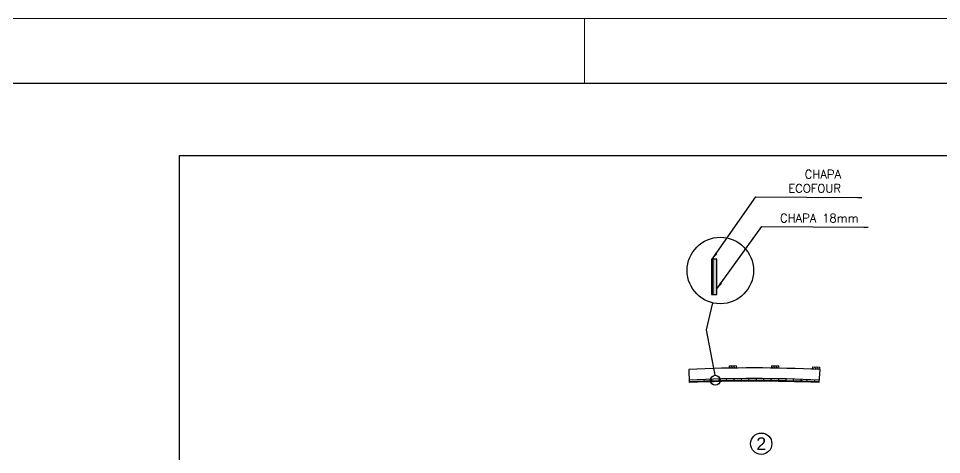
# Model space of a CAD drawing. Extents: x 4150 to 8661, y -614 to 3008.
# Drawn here: x 7001 to 7870, y 2597 to 3008 of the extents above; entities that cross this region are included whole.
import ezdxf
from ezdxf.enums import TextEntityAlignment as Align

# ---------------------------------------------------------------- set-up
doc = ezdxf.new("R2010")
doc.units = 0
for name, color, linetype in [('COTA', 241, 'Continuous'), ('Cota Seção (2x)', 4, 'Continuous'), ('Painéis', 200, 'Continuous'), ('Romaneio', 10, 'Continuous')]:
    doc.layers.add(name, color=color, linetype=linetype)
for name, color, linetype, lineweight in [('FOLHA', 255, 'Continuous', 5), ('Hachura', 251, 'Continuous', 9), ('Madeira', 126, 'Continuous', 18)]:
    doc.layers.add(name, color=color, linetype=linetype, lineweight=lineweight)
doc.styles.add('ARIAL', font='arial.ttf')
doc.styles.add('COTA TECNICA', font='techl___.ttf', dxfattribs={"height": 10})
doc.styles.add('ROMANS', font='romans.shx')
doc.dimstyles.new('PAINEL', dxfattribs={"dimtxt": 10, "dimasz": 3, "dimexe": 3, "dimexo": 3, "dimgap": 3, "dimtad": 1, "dimdec": 1, "dimzin": 12, "dimdsep": 46, "dimtxsty": 'COTA TECNICA', "dimblk1": 'OBLIQUE', "dimblk2": 'OBLIQUE', "dimsah": 1, "dimcen": 0.9, "dimclrd": 4, "dimclre": 4, "dimclrt": 240, "dimadec": 1, "dimazin": 3, "dimtfac": 1, "dimtdec": 1, "dimtmove": 0, "dimatfit": 3, "dimfxl": 1, "dimtolj": 1, "dimtzin": 12, "dimarcsym": 0})

# ---------------------------------------------------------------- blocks, each defined once
blk = doc.blocks.new('_Oblique')
at = {"color": 0, "linetype": 'ByBlock', "lineweight": -2}
blk.add_line((-0.5, -0.5), (0.5, 0.5), dxfattribs=at)

msp = doc.modelspace()

# ---------------------------------------------------------------- hatches: boundary and pattern name
at = {"layer": 'Hachura'}
h = msp.add_hatch(color=256, dxfattribs=at)
h.dxf.hatch_style = 1
h.paths.add_polyline_path([(7658.72, 2780.84), (7655.12, 2780.84), (7655.12, 2747.53), (7658.72, 2747.53)])
h = msp.add_hatch(dxfattribs=at)
h.set_pattern_fill('ANSI31', color=256, scale=0.5, angle=270.81463, style=0)
h.set_pattern_definition([(315.81463, (30770.919, -5223.7087), (1.10645896, 1.13837815), [])])
h.paths.add_polyline_path([(7670.42, 2678.3), (7670.39, 2680.5), (7677.39, 2680.6), (7677.42, 2678.4)])
h = msp.add_hatch(dxfattribs=at)
h.set_pattern_fill('ANSI31', color=256, scale=0.5, angle=269.16676, style=0)
h.set_pattern_definition([(314.1667616, (30573.9688, -5884.6435), (1.13873744, 1.10608918), [])])
h.paths.add_polyline_path([(7710.26, 2678.4), (7710.29, 2680.6), (7717.29, 2680.49), (7717.26, 2678.29)])
h = msp.add_hatch(dxfattribs=at)
h.set_pattern_fill('ANSI31', color=256, scale=0.5, angle=267.47985, style=0)
h.set_pattern_definition([(312.479846, (30350.4782, -6554.9833), (1.17080495, 1.07208769), [])])
h.paths.add_polyline_path([(7748.76, 2677.41), (7748.85, 2679.6), (7755.85, 2679.3), (7755.75, 2677.1)])

# ---------------------------------------------------------------- linework, layer by layer
at = {"color": 30}
msp.add_line((4302.54, 2946.69), (8600.49, 2946.69), dxfattribs=at)
at = {"layer": 'COTA'}
msp.add_lwpolyline([(7152.62, 2878.51), (8534.56, 2878.51), (8534.56, 1884.28), (7152.62, 1884.28)], close=True, dxfattribs=at)
at = {"layer": 'Cota Seção (2x)', "color": 30, "true_color": 0xf26722}
for centre, radius in [((7662.13, 2770.29), 31.28), ((7657.42, 2666.92), 4.65)]:
    msp.add_circle(centre, radius, dxfattribs=at)
at = {"layer": 'FOLHA'}
for p, q in [((4150.13, 3007.66), (8661.45, 3007.66)), ((7534.31, 3007.66), (7534.31, 2946.69))]:
    msp.add_line(p, q, dxfattribs=at)
at = {"layer": 'Madeira'}
for points in [[(7670.42, 2678.3), (7670.39, 2680.5), (7677.39, 2680.6), (7677.42, 2678.4)], [(7710.26, 2678.4), (7710.29, 2680.6), (7717.29, 2680.49), (7717.26, 2678.29)], [(7748.76, 2677.41), (7748.85, 2679.6), (7755.85, 2679.3), (7755.75, 2677.1)]]:
    msp.add_lwpolyline(points, close=True, dxfattribs=at)
at = {"layer": 'Painéis'}
for p, q in [((7632.33, 2677.14), (7632.88, 2664.75)), ((7755.75, 2677.1), (7754.94, 2664.72)), ((7646.76, 2667.7), (7646.84, 2665.9)), ((7653.76, 2667.92), (7653.84, 2666.12)), ((7660.76, 2668.1), (7660.84, 2666.31)), ((7667.76, 2668.25), (7667.84, 2666.45)), ((7674.76, 2668.37), (7674.84, 2666.57)), ((7681.77, 2668.45), (7681.85, 2666.65)), ((7688.77, 2668.49), (7688.85, 2666.69)), ((7695.78, 2668.49), (7695.86, 2666.69)), ((7702.79, 2668.46), (7702.87, 2666.66)), ((7709.8, 2668.4), (7709.87, 2666.6)), ((7716.81, 2668.3), (7716.89, 2666.5)), ((7723.82, 2668.16), (7723.9, 2666.36)), ((7730.83, 2667.99), (7730.91, 2666.19)), ((7737.85, 2667.78), (7737.93, 2665.98)), ((7743.73, 2667.58), (7743.43, 2665.79)), ((7750.79, 2667.31), (7750.48, 2665.52))]:
    msp.add_line(p, q, dxfattribs=at)
for points in [[(7655.12, 2780.84), (7653.92, 2780.84), (7653.92, 2747.53), (7655.12, 2747.53)], [(7658.72, 2780.84), (7655.12, 2780.84), (7655.12, 2747.53), (7658.72, 2747.53)]]:
    msp.add_lwpolyline(points, close=True, dxfattribs=at)
for radius, start in [(1386.4, 87.42964), (1376.4, 87.4382), (1374.6, 87.43975), (1374, 87.44027)]:
    msp.add_arc((7693.57, 1292.1), radius, start, 92.53173, dxfattribs=at)
at = {"layer": 'Romaneio', "color": 1, "linetype": 'ByBlock'}
msp.add_circle((7700.69, 2607.14), 10, dxfattribs=at)

# ---------------------------------------------------------------- texts
at = {"color": 240, "char_height": 8, "attachment_point": 9, "style": 'ROMANS'}
for s, insert in [('\\A1;CHAPA  \\PECOFOUR', (7775.86, 2843.61)), ('\\A1;CHAPA 18mm', (7792.35, 2815.65))]:
    msp.add_mtext(s, dxfattribs=dict(at, insert=insert))
at = {"layer": 'Romaneio', "color": 255, "linetype": 'ByBlock', "style": 'ARIAL'}
msp.add_text('2', height=12, dxfattribs=at).set_placement((7700.69, 2607.14), align=Align.MIDDLE_CENTER)

# ---------------------------------------------------------------- leaders
at = {"annotation_type": 0, "has_hookline": 1, "hookline_direction": 1, "horizontal_direction": (-1, 0, 0)}
for points in [[(7654.52, 2780.84), (7695.59, 2839.82), (7791.52, 2838.96)], [(7658.72, 2752.89), (7701.32, 2811.86), (7797.25, 2811.01)]]:
    msp.add_leader(points, dimstyle='PAINEL', override={"dimasz": 7}, dxfattribs=at)
at = {"layer": 'Painéis', "linetype": 'ByBlock'}
msp.add_leader([(7657.42, 2671.57), (7649.27, 2714.26), (7655.13, 2739.81)], dimstyle='PAINEL', override={"dimgap": 3, "dimtad": 0}, dxfattribs=at)

doc.saveas('drawing.dxf')
